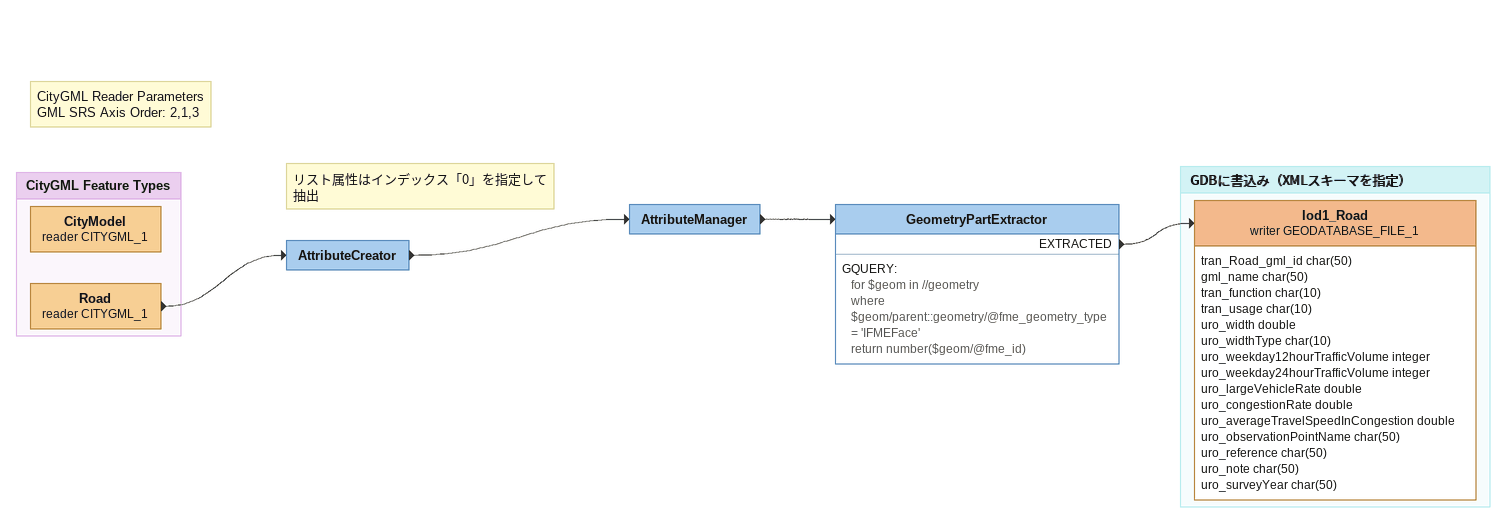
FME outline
Note: CityGML Reader Parameters / GML SRS Axis Order: 2,1,3
Note: リスト属性はインデックス「0」を指定して抽出
AttributeCreator
    -> AttributeManager
AttributeManager
    -> GeometryPartExtractor
GeometryPartExtractor
    GQUERY:
      for $geom in //geometry
      where $geom/parent::geometry/@fme_geometry_type = 'IFMEFace'
      return number($geom/@fme_id)
    EXTRACTED -> lod1_Road (writer GEODATABASE_FILE_1)

Bookmark: CityGML Feature Types
CityModel (reader CITYGML_1)
Road (reader CITYGML_1)
    -> AttributeCreator

Bookmark: GDBに書込み（XMLスキーマを指定）
lod1_Road (writer GEODATABASE_FILE_1)
    attributes: tran_Road_gml_id char(50), gml_name char(50), tran_function char(10), tran_usage char(10), uro_width double, uro_widthType char(10), uro_weekday12hourTrafficVolume integer, uro_weekday24hourTrafficVolume integer, uro_largeVehicleRate double, uro_congestionRate double, uro_averageTravelSpeedInCongestion double, uro_observationPointName char(50), uro_reference char(50), uro_note char(50), uro_surveyYear char(50)
